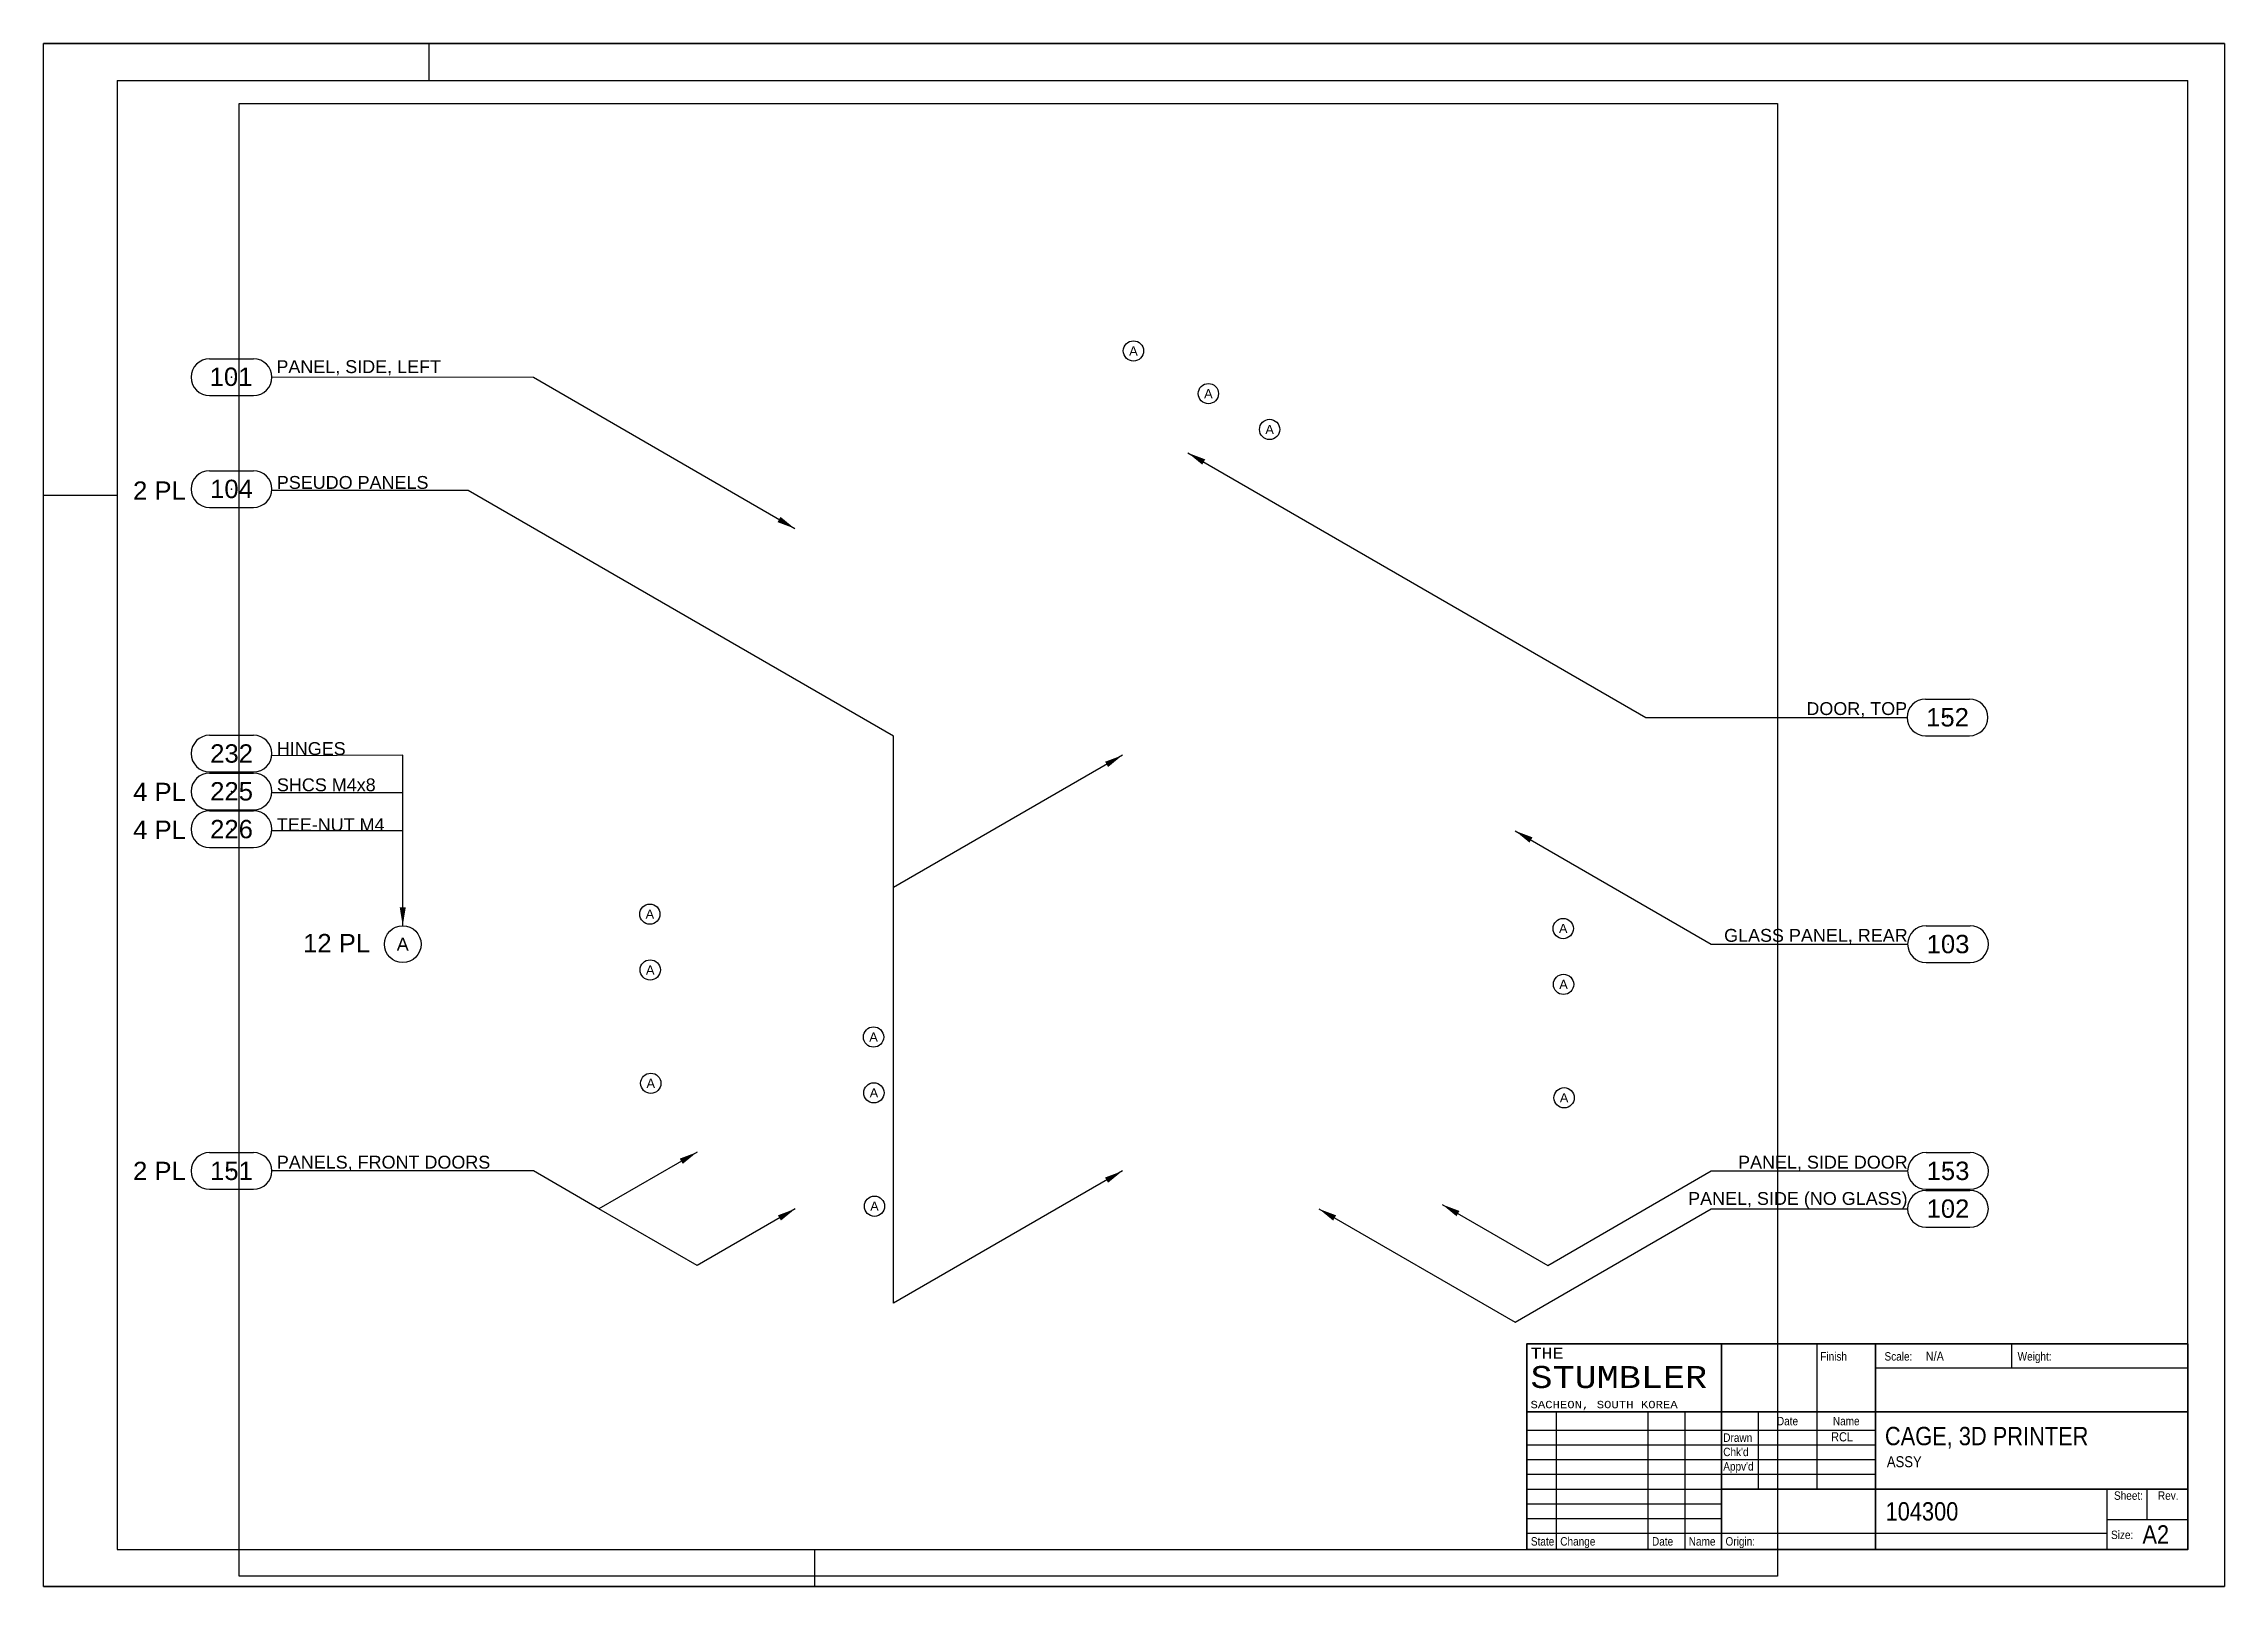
# Model space of a CAD drawing. Header units: millimetres. Extents: x 0 to 594, y 0 to 420.
import ezdxf
from ezdxf.enums import TextEntityAlignment as Align

# ---------------------------------------------------------------- set-up
doc = ezdxf.new("R2010")
doc.units = ezdxf.units.MM
doc.layers.add('dim', color=4, linetype='Continuous')
doc.layers.add('isoframe', color=7, linetype='Continuous')
doc.layers.add('image', color=4, linetype='Continuous', transparency=0.3)
doc.styles.add('FNTEXT', font='Courier New Bold.ttf')
doc.styles.get("Standard").update_dxf_attribs({"font": 'arial.ttf'})
doc.styles.add('TITLEBLOCK', font='arial.ttf', dxfattribs={"width": 0.8})
doc.dimstyles.new('ISO-25', dxfattribs={"dimtxt": 2.5, "dimasz": 5, "dimexe": 1.25, "dimexo": 0.625, "dimtad": 1, "dimtxsty": 'Standard', "dimcen": -2.5, "dimadec": 0, "dimazin": 0, "dimtfac": 1, "dimtmove": 0, "dimatfit": 3, "dimfxl": 1, "dimarcsym": 0})
picture_1 = doc.add_image_def('image1.png', size_in_pixel=(1320, 1263))

# ---------------------------------------------------------------- blocks, each defined once
blk = doc.blocks.new('FN')
for p, q in [((-6, 5), (6, 5)), ((-6, -5), (6, -5))]:
    blk.add_line(p, q)
for centre, start, end in [((-6, 0), 90, 270), ((6, 0), 270, 90)]:
    blk.add_arc(centre, 5, start, end)
blk.add_point((0, 0))
blk = doc.blocks.new('A-MARK')
at = {"layer": 'dim'}
blk.add_circle((0, 0), 5, dxfattribs=at)
at = {"layer": 'dim', "insert": (0, 0), "char_height": 3.5, "width": 9.0199, "attachment_point": 5}
blk.add_mtext('{A}', dxfattribs=at)
blk = doc.blocks.new('A-MARK-SMALL')
at = {"layer": 'dim'}
blk.add_circle((0, 0), 2.76, dxfattribs=at)
at = {"layer": 'dim', "insert": (0, 0), "char_height": 3.5, "width": 9.0199, "attachment_point": 5}
blk.add_mtext('{\\H0.714286x;A}', dxfattribs=at)
blk = doc.blocks.new('EN_ISO_TitleBlock_bylayer')
at = {"layer": 'isoframe', "lineweight": 30}
for p, q in [((-635, 280), (-635, 0)), ((-425, 280), (-425, 0)), ((-900, 187.5), (0, 187.5)), ((-635, 82.5), (0, 82.5))]:
    blk.add_line(p, q, dxfattribs=at)
at = {"layer": 'isoframe'}
for p, q in [((-505, 280), (-505, 82.5)), ((-240, 280), (-240, 247.5)), ((-425, 247.5), (0, 247.5)), ((-860, 187.5), (-860, 0)), ((-735, 187.5), (-735, 0)), ((-685, 187.5), (-685, 0)), ((-585, 187.5), (-585, 82.5)), ((-900, 162.5), (-425, 162.5)), ((-900, 142.5), (-425, 142.5)), ((-900, 122.5), (-425, 122.5)), ((-900, 102.5), (-425, 102.5)), ((-900, 82.5), (-635, 82.5)), ((-900, 62.5), (-635, 62.5)), ((-110, 82.5), (-110, 0)), ((-55, 41.2), (-55, 82.5)), ((-900, 42.5), (-635, 42.5)), ((-110, 41.2), (0, 41.2)), ((-900, 22.5), (-110, 22.5))]:
    blk.add_line(p, q, dxfattribs=at)
at = {"layer": 'isoframe', "lineweight": 30}
blk.add_lwpolyline([(-900, 0), (0, 0), (0, 280), (-900, 280)], close=True, dxfattribs=at)
at = {"layer": 'isoframe', "width": 0.85}
for s, p in [('Finish', (-500.4, 257.3)), ('Scale:', (-412.9, 257.3)), ('Weight:', (-231.6, 257.3)), ('Drawn', (-632.5, 146.7)), ("Appv'd", (-632.5, 107.6)), ("Chk'd", (-632.5, 127.3)), ('Sheet:', (-100.3, 67.8)), ('Rev.', (-40.5, 67.8)), ('State', (-894.5, 5.5)), ('Change', (-854.5, 5.5)), ('Date', (-729.5, 5.5)), ('Name', (-679.5, 5.5)), ('Origin:', (-629.4, 5.5)), ('Size:', (-104.4, 14.4))]:
    blk.add_text(s, height=11.5, dxfattribs=at).set_placement(p)
for s, p in [('Date', (-545, 175)), ('Name', (-465, 175))]:
    blk.add_text(s, height=11.5, dxfattribs=at).set_placement(p, align=Align.MIDDLE_CENTER)
at = {"layer": 'isoframe', "style": 'TITLEBLOCK', "width": 0.85}
for tag, p, height in [('MEC-SCALE', (-369.1, 257), 12.5), ('MEC-WEIGHT', (-178.4, 257.3), 12.5), ('MEC-MAT1', (-412.3, 220), 17.5), ('MEC-RMAT1', (-218.6, 220), 17.5), ('MEC-MAT2', (-412.3, 195), 17.5), ('MEC-RMAT2', (-218.6, 195), 17.5), ('MEC-DATE', (-581.8, 146.7), 12.5), ('MEC-NAME', (-502, 147.3), 12.5), ('MEC-DESCR1', (-412.3, 142.1), 25), ('MEC-CHKD-DATE', (-581.8, 127.3), 12.5), ('MEC-APPVD-DATE', (-581.8, 107.6), 12.5), ('MEC-CHKD-NAME', (-502.5, 127.5), 12.5), ('MEC-APPVD-NAME', (-502.5, 107.5), 12.5), ('MEC-DESCR2', (-409.7, 112.2), 15), ('MEC-No', (-411.4, 39.6), 25), ('MEC_SHEETSIZE', (-61.6, 8.2), 25), ('MEC-DWG', (-587.1, 5.5), 12.5)]:
    blk.add_attdef(tag, p, '', height=height, dxfattribs=at)
for tag, p in [('MEC-SHEET', (-82.5, 43.1)), ('MEC-REV', (-27.5, 43.1))]:
    blk.add_attdef(tag, text='', height=12.5, dxfattribs=at).set_placement(p, align=Align.BOTTOM_CENTER)

msp = doc.modelspace()

# ---------------------------------------------------------------- linework, layer by layer
msp.add_lwpolyline([(0, 0), (0, 420), (594, 420), (594, 0)], close=True)
at = {"layer": 'isoframe', "lineweight": 25}
for p, q in [((0, 0), (0, 420)), ((594, 420), (0, 420)), ((594, 420), (594, 0)), ((20, 410), (20, 10)), ((20, 410), (584, 410)), ((584, 10), (584, 410)), ((20, 10), (584, 10)), ((0, 0), (594, 0))]:
    msp.add_line(p, q, dxfattribs=at)
at = {"layer": 'isoframe'}
for p, q in [((105, 410), (105, 420)), ((20, 297), (0, 297)), ((210, 10), (210, 0))]:
    msp.add_line(p, q, dxfattribs=at)

# ---------------------------------------------------------------- block references
at = {"linetype": 'Continuous', "xscale": 0.1999999999991246, "yscale": 0.1999999999991246, "zscale": 0.1999999999991246}
msp.add_blockref('EN_ISO_TitleBlock_bylayer', (584, 10), dxfattribs=at).add_auto_attribs({'MEC-No': '104300', 'MEC-DESCR1': 'CAGE, 3D PRINTER', 'MEC-DESCR2': 'ASSY', 'MEC-SCALE': '   N/A', 'MEC-NAME': '    RCL', 'MEC_SHEETSIZE': 'A2'})
at = {"layer": 'dim'}
for name, p in [('A-MARK-SMALL', (296.85, 336.34)), ('FN', (51.18, 329.18)), ('A-MARK-SMALL', (317.26, 324.71)), ('A-MARK-SMALL', (333.94, 314.97)), ('FN', (51.17, 298.74)), ('FN', (518.58, 236.57)), ('FN', (51.2, 226.71)), ('FN', (51.2, 216.42)), ('FN', (51.19, 206.13)), ('A-MARK-SMALL', (165.13, 183.01)), ('A-MARK', (97.82, 174.83)), ('A-MARK-SMALL', (413.91, 179.09)), ('FN', (518.73, 174.83)), ('A-MARK-SMALL', (165.23, 167.82)), ('A-MARK-SMALL', (414, 163.89)), ('A-MARK-SMALL', (226.06, 149.56)), ('A-MARK-SMALL', (165.38, 136.95)), ('A-MARK-SMALL', (226.16, 134.36)), ('A-MARK-SMALL', (414.15, 133.02)), ('FN', (51.17, 113.09)), ('FN', (518.73, 113.09)), ('FN', (518.71, 102.8)), ('A-MARK-SMALL', (226.31, 103.49))]:
    msp.add_blockref(name, p, dxfattribs=at)

# ---------------------------------------------------------------- texts
at = {"attachment_point": 1, "style": 'FNTEXT'}
for s, insert, char_height, width in [('{\\pxsm1;\\fCourier New|b0|i0|c0|p1;\\H0.428571x;THE\\P\\H2x;STUMBLER}', (405, 65), 7, 50.5), ('{\\pxsm1;\\fCourier New|b0|i0|c0|p1;SACHEON, SOUTH KOREA}', (405, 50.5), 2, 54)]:
    msp.add_mtext(s, dxfattribs=dict(at, insert=insert, char_height=char_height, width=width))
at = {"layer": 'dim'}
for s, insert, char_height, width, attachment_point in [('{ PANEL, SIDE, LEFT}', (62.05, 329.66), 3.5, 56.3067, 7), ('{101}', (51.05, 329.27), 5, 12.0443, 5), ('{2 PL}', (38.73, 298.31), 5, 13.9312, 6), ('{104}', (51.17, 298.74), 5, 12.0443, 5), ('{ PSEUDO PANELS}', (62.16, 298.74), 3.5, 84.9175, 7), ('{DOOR, TOP}', (507.58, 236.57), 3.5, 69.696, 9), ('{152}', (518.58, 236.57), 5, 12.0443, 5), ('{232}', (51.2, 226.71), 5, 12.0443, 5), ('{ HINGES}', (62.17, 226.28), 3.5, 84.9175, 7), ('{ SHCS M4x8}', (62.19, 216.42), 3.5, 84.9175, 7), ('{4 PL}', (38.76, 216.27), 5, 24.1998, 6), ('{225}', (51.2, 216.42), 5, 12.0443, 5), ('{4 PL}', (38.76, 205.98), 5, 24.1998, 6), ('{226}', (51.19, 206.13), 5, 12.0443, 5), ('{ TEE-NUT M4}', (62.16, 205.58), 3.5, 84.9175, 7), ('{ GLASS PANEL, REAR}', (507.73, 174.83), 3.5, 69.696, 9), ('{12 PL}', (88.93, 175.11), 5, 24.1998, 6), ('{103}', (518.73, 174.83), 5, 12.0443, 5), ('{2 PL}', (38.73, 113.09), 5, 13.9312, 6), ('{151}', (51.17, 113.09), 5, 12.0443, 5), ('{ PANELS, FRONT DOORS}', (62.17, 113.09), 3.5, 69.696, 7), ('{ PANEL, SIDE DOOR   }', (507.73, 113.09), 3.5, 69.4614, 9), ('{153}', (518.73, 113.09), 5, 12.0443, 5), ('{ PANEL, SIDE (NO GLASS)   }', (507.71, 102.8), 3.5, 69.4614, 9), ('{102}', (518.71, 102.8), 5, 12.0443, 5)]:
    msp.add_mtext(s, dxfattribs=dict(at, insert=insert, char_height=char_height, width=width, attachment_point=attachment_point))

# ---------------------------------------------------------------- pictures from other files: only their frames are drawn
at = {"layer": 'image'}
image = msp.add_image(picture_1, insert=(53.22, 2.74), size_in_units=(419.05, 400.95), dxfattribs=at)
image.dxf.flags = 15

# ---------------------------------------------------------------- leaders
at = {"layer": 'dim'}
for points in [[(204.65, 287.95), (133.47, 329.09), (62.18, 329.18)], [(311.66, 308.6), (436.44, 236.57), (507.58, 236.57)], [(293.85, 113.09), (231.48, 77.07), (231.49, 231.42), (115.65, 298.31), (62.15, 298.31)], [(97.82, 179.83), (97.81, 226.27), (62.16, 226.15)], [(293.87, 226.28), (231.48, 190.25)], [(97.82, 179.83), (97.82, 215.99), (62.2, 216)], [(97.82, 179.83), (97.82, 205.68), (62.18, 205.7)], [(400.8, 205.7), (454.25, 174.82), (507.73, 174.83)], [(178.01, 118.23), (151.27, 102.8), (133.46, 113.09), (62.17, 113.09)], [(380.92, 103.98), (409.7, 87.36), (454.25, 113.09), (507.73, 113.09)], [(204.75, 102.8), (178.01, 87.36), (151.27, 102.8)], [(347.32, 102.79), (400.79, 71.93), (454.25, 102.79), (507.71, 102.8)]]:
    msp.add_leader(points, dimstyle='ISO-25', dxfattribs=at)

doc.saveas('drawing.dxf')
